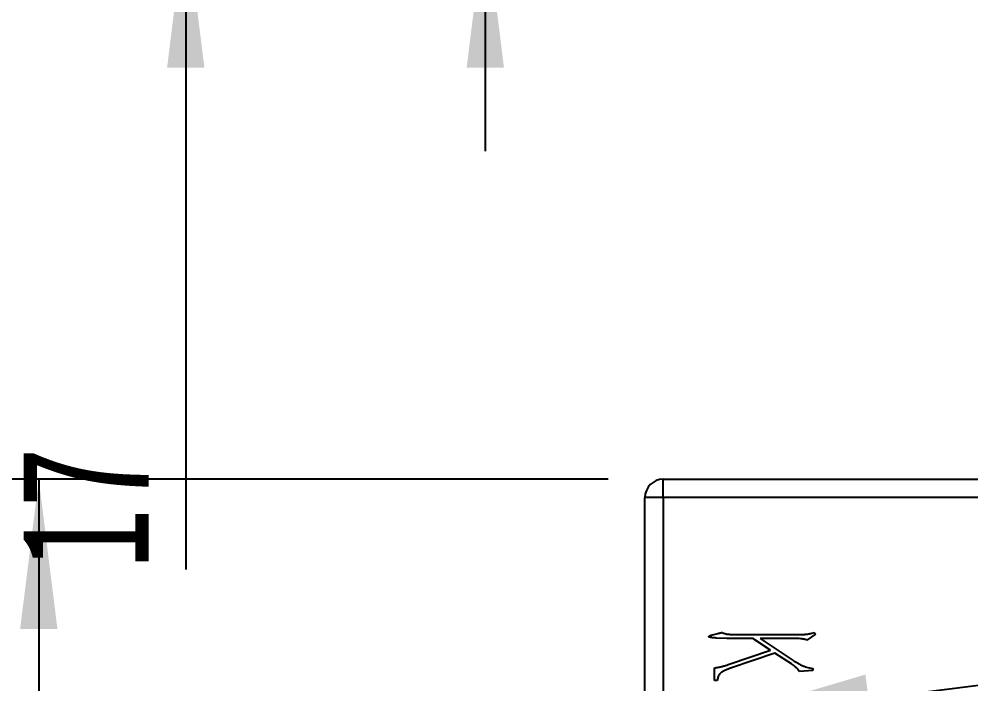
# Model space of a CAD drawing. Header units: millimetres. Extents: x 2 to 292, y 3 to 207.
# Drawn here: x 31.05 to 56.96, y 87.09 to 105.18 of the extents above; entities that cross this region are included whole.
import ezdxf

# ---------------------------------------------------------------- set-up
doc = ezdxf.new("R2010")
doc.units = ezdxf.units.MM
doc.layers.add('图框', color=7, linetype='Continuous')
doc.styles.add('SLDTEXTSTYLE2', font='TXT', dxfattribs={"width": 0.7})
doc.dimstyles.new('SLDDIMSTYLE0', dxfattribs={"dimtxt": 0.18, "dimasz": 4.08, "dimexe": 0, "dimexo": 0.0625, "dimgap": 0, "dimtad": 0, "dimtih": 1, "dimtoh": 1, "dimdec": 0, "dimrnd": 1e-09, "dimzin": 0, "dimdsep": 46, "dimtxsty": 'Standard', "dimsah": 1, "dimcen": 0.09, "dimadec": 0, "dimazin": 0, "dimtfac": 4.08, "dimtdec": 0, "dimtofl": 0, "dimtmove": 0, "dimatfit": 3, "dimfxl": 0, "dimfrac": 2, "dimtolj": 1, "dimtzin": 0, "dimarcsym": 0})
doc.dimstyles.new('SLDDIMSTYLE3', dxfattribs={"dimtxt": 3.5, "dimasz": 4.08, "dimexe": 0, "dimexo": 0.0625, "dimgap": 0.875, "dimtad": 2, "dimlfac": 2, "dimrnd": 1e-09, "dimzin": 12, "dimdsep": 46, "dimtxsty": 'SLDTEXTSTYLE2', "dimsah": 1, "dimcen": 0.09, "dimadec": 0, "dimazin": 3, "dimtfac": 1, "dimtofl": 0, "dimtmove": 0, "dimatfit": 3, "dimfxl": 0, "dimfrac": 2, "dimtolj": 1, "dimtzin": 12, "dimarcsym": 0})
doc.dimstyles.new('SLDDIMSTYLE4', dxfattribs={"dimtxt": 3.5, "dimasz": 4.08, "dimexe": 0, "dimexo": 0.0625, "dimgap": 0.875, "dimtad": 2, "dimlfac": 2, "dimrnd": 1e-09, "dimzin": 12, "dimdsep": 46, "dimtxsty": 'SLDTEXTSTYLE2', "dimsah": 1, "dimcen": 0.09, "dimadec": 0, "dimazin": 3, "dimtfac": 1, "dimtmove": 0, "dimatfit": 0, "dimfxl": 0, "dimfrac": 2, "dimtolj": 1, "dimtzin": 12, "dimarcsym": 0})

# ---------------------------------------------------------------- blocks, each defined once
blk = doc.blocks.new('_D_20')
at = {"layer": '图框'}
for p, q in [((35.583, 116.44), (35.583, 122.79)), ((51.583, 116.44), (33.583, 116.44)), ((35.583, 116.44), (35.583, 107.94)), ((46.583, 107.94), (33.583, 107.94)), ((35.583, 107.94), (35.583, 90.204))]:
    blk.add_line(p, q, dxfattribs=at)
for points in [[(35.583, 116.44), (36.091, 120.52), (35.075, 120.52)], [(35.583, 107.94), (35.075, 103.86), (36.091, 103.86)]]:
    blk.add_solid(points, dxfattribs=at)
at = {"layer": '图框', "insert": (31.071, 90.204), "char_height": 3.5, "attachment_point": 1, "rotation": 90, "style": 'SLDTEXTSTYLE2'}
blk.add_mtext('17', dxfattribs=at)
blk = doc.blocks.new('_D_21')
at = {"layer": '图框'}
for p, q in [((43.738, 111.94), (43.738, 118.29)), ((55.083, 111.94), (41.738, 111.94)), ((43.738, 111.94), (43.738, 107.94)), ((46.583, 107.94), (41.738, 107.94)), ((43.738, 107.94), (43.738, 101.59))]:
    blk.add_line(p, q, dxfattribs=at)
for points in [[(43.738, 111.94), (44.246, 116.02), (43.23, 116.02)], [(43.738, 107.94), (43.23, 103.86), (44.246, 103.86)]]:
    blk.add_solid(points, dxfattribs=at)
at = {"layer": '图框', "insert": (39.227, 109.45), "char_height": 3.5, "attachment_point": 1, "rotation": 90, "style": 'SLDTEXTSTYLE2'}
blk.add_mtext('8', dxfattribs=at)
blk = doc.blocks.new('_D_41')
at = {"layer": '图框'}
for p, q in [((47.083, 92.658), (29.583, 92.658)), ((31.583, 92.658), (31.583, 58.658)), ((51.79, 58.658), (29.583, 58.658))]:
    blk.add_line(p, q, dxfattribs=at)
for points in [[(31.583, 92.658), (31.075, 88.578), (32.091, 88.578)], [(31.583, 58.658), (32.091, 62.738), (31.075, 62.738)]]:
    blk.add_solid(points, dxfattribs=at)
at = {"layer": '图框', "insert": (27.071, 74.026), "char_height": 3.5, "attachment_point": 1, "rotation": 90, "style": 'SLDTEXTSTYLE2'}
blk.add_mtext('68', dxfattribs=at)

msp = doc.modelspace()

# ---------------------------------------------------------------- linework, layer by layer
at = {"color": 7, "linetype": 'Continuous', "lineweight": 25}
for p, q in [((48.5830794, 92.158494), (48.5830794, 92.65849501)), ((48.5830794, 92.65849501), (197.58308333, 92.65849501)), ((48.5830794, 92.158494), (48.08307838, 92.158494)), ((48.08307838, 63.86560056), (48.08307838, 92.158494)), ((197.58308333, 92.158494), (48.5830794, 92.158494)), ((48.5830794, 92.158494), (48.5830794, 63.86560056)), ((49.92117387, 88.4211738), (50.06745857, 88.45789492)), ((50.63212317, 88.42899971), (52.21717459, 88.42899971)), ((52.72886556, 88.44525315), (52.48926979, 88.27910334)), ((52.62351435, 88.46572083), (52.68852812, 88.48197427)), ((52.68852812, 88.48197427), (52.72886556, 88.44525315)), ((50.31547349, 88.32365036), (50.02291155, 88.3356905)), ((51.01800364, 88.32365036), (50.31547349, 88.32365036)), ((51.50200081, 88.00278831), (51.01800364, 88.32365036)), ((51.221479, 88.32365036), (52.11543691, 87.72647422)), ((52.15998393, 88.32365036), (51.221479, 88.32365036)), ((50.38049471, 87.62473747), (51.50200081, 88.00278831)), ((51.61577862, 87.92151924), (50.43708187, 87.52300073)), ((52.07449597, 87.63256338), (51.61577862, 87.92151924)), ((49.97776103, 87.17745677), (49.97776103, 87.52300073)), ((52.65602124, 87.45377179), (52.29422849, 87.42126398)), ((52.55850059, 87.52721496), (52.65602124, 87.50674728)), ((52.65602124, 87.50674728), (52.65602124, 87.45377179)), ((50.04699182, 87.17745677), (49.97776103, 87.17745677)), ((50.06324154, 87.2388598), (50.04699182, 87.17745677))]:
    msp.add_line(p, q, dxfattribs=at)
msp.add_arc((48.58308136, 92.15849409), 0.5, 90, 180, dxfattribs=at)
for points, knots in [([(50.02290862, 88.33569046), (50.00584536, 88.33638532), (49.97409461, 88.33767828), (49.93050205, 88.34099828), (49.89451256, 88.34600083), (49.86626437, 88.35086239), (49.84498815, 88.35725402), (49.83200395, 88.36144441), (49.82194989, 88.36647544), (49.82322537, 88.37093155), (49.82364912, 88.372412)], [0, 0, 0, 0, 0.2453496384, 0.4565385012, 0.6282084462, 0.766184554, 0.8711373681, 0.9386331181, 0.9796121631, 1, 1, 1, 1]), ([(49.82364912, 88.372412), (49.82393799, 88.37425804), (49.82467874, 88.37899186), (49.8310429, 88.38747282), (49.84674996, 88.39755306), (49.87079129, 88.40746655), (49.8966719, 88.41779599), (49.91409211, 88.42019742), (49.92117189, 88.42117339)], [0, 0, 0, 0, 0.0488356309, 0.1252295882, 0.2693226933, 0.537173343, 0.8119016944, 1, 1, 1, 1]), ([(50.06745606, 88.45789493), (50.08246464, 88.46222381), (50.1085967, 88.46976101), (50.14254697, 88.47807584), (50.16461136, 88.48336648), (50.18093801, 88.48747865), (50.19893926, 88.48096065), (50.22294714, 88.47226846), (50.25025334, 88.4595489), (50.28010377, 88.45122781), (50.31460606, 88.44385255), (50.35754569, 88.43891099), (50.40610659, 88.43414386), (50.44890176, 88.43169488), (50.48763147, 88.42986882), (50.52657769, 88.42965262), (50.57593573, 88.42877711), (50.61225849, 88.42892074), (50.63212497, 88.42899929)], [0, 0, 0, 0, 0.0814542049, 0.1418233188, 0.1816474497, 0.2007321095, 0.2276203903, 0.2779291932, 0.3356114057, 0.3835945115, 0.4391812934, 0.5193496903, 0.6086383452, 0.6935120517, 0.742710682, 0.8106978658, 0.8964625415, 1, 1, 1, 1]), ([(52.21717108, 88.42899929), (52.22820913, 88.42890774), (52.25189713, 88.42871127), (52.29000671, 88.4304317), (52.33316463, 88.43130404), (52.3793174, 88.43315372), (52.42449898, 88.4352082), (52.46479052, 88.43855), (52.49864224, 88.44088694), (52.53471611, 88.44696354), (52.57574266, 88.45459031), (52.60748804, 88.46198654), (52.62351599, 88.46572083)], [0, 0, 0, 0, 0.0809323466, 0.1736833734, 0.2796720397, 0.3974745593, 0.5124021655, 0.6112666306, 0.6939982816, 0.761012016, 0.8793372286, 1, 1, 1, 1]), ([(52.48927167, 88.27910317), (52.47588272, 88.28387247), (52.45249775, 88.29220248), (52.42349135, 88.30060381), (52.40060892, 88.30476946), (52.37937076, 88.30841479), (52.35261334, 88.31177299), (52.30825347, 88.31806276), (52.24335466, 88.32290194), (52.18908595, 88.32338926), (52.1599818, 88.32365061)], [0, 0, 0, 0, 0.1276368203, 0.2229289167, 0.2706345491, 0.3363946939, 0.4164083478, 0.5127339561, 0.7386806418, 1, 1, 1, 1]), ([(49.97775918, 87.52300066), (49.99340063, 87.52587067), (50.02604519, 87.53186052), (50.07593198, 87.53976904), (50.12627758, 87.54831221), (50.16946562, 87.5578425), (50.21028809, 87.56942563), (50.25451147, 87.58348681), (50.31302492, 87.60198348), (50.35644018, 87.61662565), (50.38049213, 87.62473738)], [0, 0, 0, 0, 0.1146100256, 0.2391973915, 0.364027953, 0.4826202935, 0.5577138601, 0.6697864204, 0.8170624834, 1, 1, 1, 1]), ([(52.29422612, 87.42126394), (52.2874838, 87.43154599), (52.27469154, 87.45105421), (52.25737446, 87.4751273), (52.24036422, 87.49341231), (52.22365554, 87.51002805), (52.20272696, 87.52964562), (52.16994712, 87.55935481), (52.12753734, 87.59513974), (52.09152595, 87.62054911), (52.07449887, 87.63256328)], [0, 0, 0, 0, 0.1202029634, 0.2280621813, 0.2891395676, 0.3640208614, 0.4583566, 0.5694304325, 0.7964160584, 1, 1, 1, 1]), ([(52.11543436, 87.72647411), (52.1212516, 87.72285916), (52.13624693, 87.71354076), (52.16368255, 87.69664628), (52.20214565, 87.67514339), (52.24779503, 87.64908239), (52.29563048, 87.62199671), (52.34033202, 87.59854387), (52.37925452, 87.58043253), (52.42412603, 87.56086194), (52.48318019, 87.54242279), (52.53210259, 87.53254474), (52.5585008, 87.52721461)], [0, 0, 0, 0, 0.0420080696, 0.108285973, 0.1975895696, 0.3122344224, 0.4307000813, 0.5347403028, 0.6217326357, 0.6939704131, 0.8348684182, 1, 1, 1, 1]), ([(50.43707942, 87.52300066), (50.42922347, 87.52047589), (50.41089894, 87.51458671), (50.38056093, 87.50223972), (50.34306983, 87.48651357), (50.30110859, 87.46830128), (50.2590915, 87.44979644), (50.22289739, 87.43124418), (50.19296204, 87.41742047), (50.16308743, 87.40026533), (50.13089403, 87.37395953), (50.10147347, 87.33236646), (50.07572635, 87.287307), (50.06723479, 87.25435438), (50.06324211, 87.23886022)], [0, 0, 0, 0, 0.05013148, 0.1169351268, 0.1989205025, 0.2972364235, 0.3949302297, 0.4778265318, 0.5443625169, 0.595186311, 0.6869946425, 0.7940642465, 0.9031700474, 1, 1, 1, 1])]:
    msp.add_open_spline(points, degree=3, knots=knots, dxfattribs=at)

# ---------------------------------------------------------------- dimensions: what is measured, and where the dimension line sits
at = {"layer": '图框'}
for base, p1, p2, dimstyle, picture, middle in [((35.58308136, 107.94026728), (53.08308136, 116.44026728), (48.08308136, 107.94026728), 'SLDDIMSTYLE4', '_D_20', (35.58308136, 91.73722383)), ((43.73830661, 107.94026728), (56.58308136, 111.94026728), (48.08308136, 107.94026728), 'SLDDIMSTYLE4', '_D_21', (43.73830661, 110.21610997)), ((31.58308136, 58.65849409), (48.58308136, 92.65849409), (53.29018814, 58.65849409), 'SLDDIMSTYLE3', '_D_41', (31.58308136, 75.55715162))]:
    dim = msp.add_linear_dim(base=base, p1=p1, p2=p2, angle=90, dimstyle=dimstyle, dxfattribs=at)
    dim.commit()
    dim.dimension.update_dxf_attribs({"geometry": picture, "text_midpoint": middle, "dimtype": 160})

# ---------------------------------------------------------------- leaders
msp.add_leader([(50.12043139, 86.16851765), (145.76168224, 98.15420572)], dimstyle='SLDDIMSTYLE0', dxfattribs=at)

doc.saveas('drawing.dxf')
